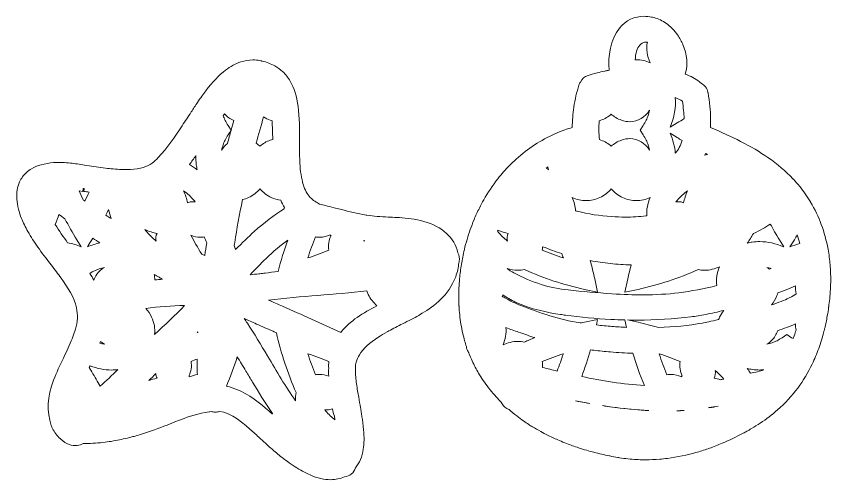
# Model space of a CAD drawing. Header units: inches. Extents: x -812 to 7891, y -3575 to 2748.
# Drawn here: x -798 to 136, y -3051 to -2520 of the extents above; entities that cross this region are included whole.
import ezdxf

# ---------------------------------------------------------------- set-up
doc = ezdxf.new("R2010")
doc.units = ezdxf.units.IN
doc.header["$MEASUREMENT"] = 0
doc.layers.add('Layer 1', color=7, linetype='Continuous')

# ---------------------------------------------------------------- blocks, each defined once
blk = doc.blocks.new('block 12')
at = {"layer": 'Layer 1', "lineweight": 0}
for points, knots in [([(136.17, -2813.4), (135.95, -2807.71), (135.46, -2801.87), (134.7, -2796.06), (134.29, -2792.88), (133.8, -2789.72), (133.25, -2786.69), (129.67, -2767.15), (122.96, -2748.99), (113.3, -2732.72), (113.21, -2732.58), (113.13, -2732.45), (113.04, -2732.31), (111.26, -2729.33), (109.33, -2726.37), (107.15, -2723.25), (103.16, -2717.56), (98.6, -2711.96), (93.62, -2706.63), (93.47, -2706.48), (93.04, -2706.03), (93.04, -2706.03), (84.66, -2697.16), (75.23, -2689.16), (64.23, -2681.57), (54.97, -2675.19), (44.75, -2669.16), (32.97, -2663.15), (22.15, -2657.63), (11.18, -2652.66), (-1.58, -2647.11), (-1.4, -2643.71), (-1.34, -2640.26), (-1.41, -2636.84), (-1.58, -2627.71), (-2.59, -2617.88), (-4.41, -2607.58), (-4.41, -2607.58), (-4.52, -2606.92), (-4.56, -2606.7), (-5.38, -2602.18), (-8.24, -2598.49), (-12.27, -2596.46), (-12.9, -2595.81), (-13.59, -2595.19), (-14.36, -2594.63), (-19.01, -2591.26), (-24.39, -2588.35), (-30.44, -2585.93), (-27.3, -2575.41), (-28.3, -2563.32), (-33.25, -2551.8), (-33.25, -2551.8), (-33.32, -2551.57), (-33.32, -2551.57), (-33.32, -2551.57), (-33.61, -2550.94), (-33.61, -2550.94), (-35.36, -2547.02), (-37.58, -2543.25), (-40.2, -2539.73), (-42.43, -2536.73), (-44.87, -2534.02), (-47.46, -2531.67), (-49.34, -2529.97), (-51.41, -2528.38), (-53.78, -2526.83), (-58.37, -2523.83), (-63.21, -2521.76), (-68.15, -2520.69), (-68.42, -2520.61), (-68.74, -2520.53), (-69.13, -2520.46), (-72.02, -2519.91), (-74.88, -2519.63), (-77.61, -2519.63), (-88.97, -2519.63), (-98.76, -2524.34), (-105.95, -2533.25), (-116.33, -2546.13), (-119.3, -2565.61), (-117.92, -2581.43), (-119.3, -2581.69), (-120.64, -2581.97), (-121.98, -2582.26), (-121.98, -2582.26), (-122.85, -2582.44), (-122.85, -2582.44), (-125.83, -2583.07), (-128.75, -2583.75), (-131.51, -2584.45), (-135.64, -2585.51), (-138.94, -2586.44), (-141.91, -2587.39), (-146.07, -2588.72), (-149.2, -2591.5), (-150.73, -2595.18), (-151.46, -2596.24), (-152.04, -2597.39), (-152.46, -2598.62), (-152.46, -2598.62), (-152.51, -2598.76), (-152.51, -2598.76), (-155.03, -2606.51), (-156.98, -2614.97), (-158.31, -2623.89), (-159.46, -2631.67), (-160.1, -2639.47), (-160.19, -2647.17), (-162.95, -2648.01), (-165.79, -2648.95), (-168.78, -2650.02), (-172.77, -2651.45), (-176.58, -2652.97), (-180.1, -2654.53), (-196.17, -2661.66), (-211.06, -2671.35), (-224.36, -2683.33), (-227.33, -2686.01), (-229.87, -2688.43), (-232.12, -2690.73), (-234.28, -2692.92), (-236.46, -2695.28), (-238.99, -2698.17), (-241.14, -2700.62), (-243.3, -2703.23), (-245.42, -2705.94), (-251.4, -2713.55), (-256.88, -2721.74), (-261.72, -2730.3), (-263.36, -2733.19), (-265.01, -2736.3), (-266.63, -2739.53), (-268.83, -2743.93), (-270.91, -2748.46), (-272.81, -2753.02), (-274.43, -2756.92), (-275.83, -2760.55), (-277.1, -2764.12), (-279.74, -2771.59), (-282.03, -2779.34), (-283.89, -2787.16), (-284.63, -2790.27), (-285.26, -2793.11), (-285.8, -2795.86), (-286.88, -2801.31), (-287.78, -2806.86), (-288.47, -2812.36), (-288.81, -2815.07), (-289.11, -2817.91), (-289.37, -2820.82), (-289.98, -2827.78), (-290.29, -2834.96), (-290.27, -2842.18), (-290.27, -2842.18), (-290.27, -2843.01), (-290.27, -2843.01), (-290.28, -2843.52), (-290.28, -2844.03), (-290.28, -2844.54), (-290.25, -2846.86), (-290.17, -2849.27), (-290.06, -2851.67), (-290.06, -2851.67), (-290.03, -2852.23), (-290.03, -2852.23), (-290.02, -2852.4), (-290.01, -2852.57), (-289.99, -2852.75), (-289.84, -2855.62), (-289.59, -2858.65), (-289.24, -2862), (-288.49, -2869.25), (-287.3, -2876.42), (-285.71, -2883.31), (-285.04, -2886.24), (-284.3, -2889.08), (-283.54, -2891.75), (-282.85, -2894.18), (-282.18, -2896.35), (-281.53, -2898.35), (-281.32, -2900.46), (-280.64, -2902.49), (-279.49, -2904.31), (-279.49, -2904.31), (-279.19, -2904.79), (-279.19, -2904.79), (-279.07, -2905.08), (-278.95, -2905.38), (-278.82, -2905.67), (-278.69, -2905.98), (-278.56, -2906.29), (-278.44, -2906.61), (-277.32, -2909.44), (-276.15, -2912.19), (-274.96, -2914.78), (-272.57, -2919.96), (-270.16, -2924.59), (-267.59, -2928.95), (-266, -2931.64), (-264.29, -2934.34), (-262.34, -2937.22), (-258.47, -2942.96), (-253.99, -2948.7), (-249.05, -2954.29), (-246.94, -2956.67), (-244.74, -2959.03), (-242.51, -2961.29), (-242.25, -2961.55), (-242, -2961.81), (-241.75, -2962.07), (-240.59, -2965.13), (-238.27, -2967.76), (-235.08, -2969.48), (-234.17, -2969.98), (-233.33, -2970.38), (-232.58, -2970.73), (-229.78, -2973.15), (-226.83, -2975.57), (-223.58, -2978.08), (-220.9, -2980.17), (-218.46, -2981.98), (-216.13, -2983.62), (-214, -2985.12), (-212, -2986.47), (-210.04, -2987.74), (-208.75, -2988.87), (-207.23, -2989.8), (-205.56, -2990.5), (-202.83, -2992.18), (-199.86, -2993.89), (-196.3, -2995.85), (-193.59, -2997.35), (-190.87, -2998.73), (-187.63, -3000.34), (-183.42, -3002.43), (-179.15, -3004.42), (-174.93, -3006.23), (-172.27, -3007.37), (-169.47, -3008.51), (-166.61, -3009.63), (-162.19, -3011.35), (-157.58, -3013), (-152.93, -3014.54), (-150.18, -3015.44), (-146.92, -3016.5), (-143.54, -3017.48), (-138.13, -3019.06), (-132.46, -3020.52), (-126.21, -3021.95), (-123.57, -3022.55), (-120.59, -3023.24), (-117.58, -3023.83), (-117.58, -3023.83), (-117.11, -3023.92), (-117.11, -3023.92), (-113.8, -3024.57), (-110.75, -3025.13), (-107.77, -3025.63), (-107.58, -3025.66), (-107.38, -3025.7), (-107.19, -3025.73), (-106.79, -3025.81), (-106.38, -3025.89), (-105.97, -3025.95), (-99.53, -3026.99), (-92.95, -3027.69), (-86.43, -3028.05), (-83.74, -3028.2), (-80.85, -3028.29), (-77.59, -3028.32), (-77.02, -3028.32), (-76.46, -3028.33), (-75.89, -3028.33), (-70.69, -3028.33), (-65.26, -3028.1), (-59.76, -3027.65), (-56.87, -3027.42), (-53.87, -3027.1), (-50.84, -3026.72), (-39.64, -3025.32), (-28.22, -3022.94), (-16.88, -3019.66), (-11.79, -3018.18), (-7.13, -3016.69), (-2.63, -3015.08), (2, -3013.43), (6.78, -3011.56), (11.98, -3009.35), (19.96, -3005.97), (28.02, -3002.11), (35.94, -2997.88), (35.94, -2997.88), (36.94, -2997.35), (36.94, -2997.35), (38.4, -2996.57), (39.86, -2995.79), (41.31, -2994.98), (42.27, -2994.45), (43.19, -2993.9), (44.11, -2993.35), (44.53, -2993.09), (44.96, -2992.84), (45.39, -2992.59), (48.87, -2990.54), (52.23, -2988.44), (55.37, -2986.35), (62.5, -2981.6), (69.2, -2976.48), (75.28, -2971.12), (84.03, -2963.4), (91.83, -2954.99), (98.48, -2946.09), (104.7, -2937.76), (110.3, -2928.46), (115.11, -2918.46), (116.44, -2915.69), (117.73, -2912.81), (118.95, -2909.9), (121.46, -2903.9), (123.74, -2897.57), (125.72, -2891.08), (126.59, -2888.23), (127.42, -2885.27), (128.2, -2882.29), (128.32, -2881.81), (128.45, -2881.32), (128.58, -2880.84), (128.89, -2879.69), (129.2, -2878.53), (129.48, -2877.36), (130.51, -2873.01), (131.47, -2868.34), (132.42, -2863.1), (133.01, -2859.87), (133.53, -2856.62), (133.98, -2853.45), (133.98, -2853.45), (134.07, -2852.79), (134.07, -2852.79), (134.48, -2849.87), (134.84, -2846.87), (135.14, -2843.87), (135.92, -2836.19), (136.31, -2829.09), (136.33, -2822.16), (136.34, -2819.32), (136.29, -2816.38), (136.17, -2813.4)], [0, 0, 0, 0, 1, 1, 1, 2, 2, 2, 3, 3, 3, 4, 4, 4, 5, 5, 5, 6, 6, 6, 7, 7, 7, 8, 8, 8, 9, 9, 9, 10, 10, 10, 11, 11, 11, 12, 12, 12, 13, 13, 13, 14, 14, 14, 15, 15, 15, 16, 16, 16, 17, 17, 17, 18, 18, 18, 19, 19, 19, 20, 20, 20, 21, 21, 21, 22, 22, 22, 23, 23, 23, 24, 24, 24, 25, 25, 25, 26, 26, 26, 27, 27, 27, 28, 28, 28, 29, 29, 29, 30, 30, 30, 31, 31, 31, 32, 32, 32, 33, 33, 33, 34, 34, 34, 35, 35, 35, 36, 36, 36, 37, 37, 37, 38, 38, 38, 39, 39, 39, 40, 40, 40, 41, 41, 41, 42, 42, 42, 43, 43, 43, 44, 44, 44, 45, 45, 45, 46, 46, 46, 47, 47, 47, 48, 48, 48, 49, 49, 49, 50, 50, 50, 51, 51, 51, 52, 52, 52, 53, 53, 53, 54, 54, 54, 55, 55, 55, 56, 56, 56, 57, 57, 57, 58, 58, 58, 59, 59, 59, 60, 60, 60, 61, 61, 61, 62, 62, 62, 63, 63, 63, 64, 64, 64, 65, 65, 65, 66, 66, 66, 67, 67, 67, 68, 68, 68, 69, 69, 69, 70, 70, 70, 71, 71, 71, 72, 72, 72, 73, 73, 73, 74, 74, 74, 75, 75, 75, 76, 76, 76, 77, 77, 77, 78, 78, 78, 79, 79, 79, 80, 80, 80, 81, 81, 81, 82, 82, 82, 83, 83, 83, 84, 84, 84, 85, 85, 85, 86, 86, 86, 87, 87, 87, 88, 88, 88, 89, 89, 89, 90, 90, 90, 91, 91, 91, 92, 92, 92, 93, 93, 93, 94, 94, 94, 95, 95, 95, 96, 96, 96, 97, 97, 97, 98, 98, 98, 99, 99, 99, 100, 100, 100, 101, 101, 101, 102, 102, 102, 103, 103, 103, 104, 104, 104, 105, 105, 105, 106, 106, 106, 107, 107, 107, 108, 108, 108, 109, 109, 109, 110, 110, 110, 111, 111, 111, 112, 112, 112, 113, 113, 113, 114, 114, 114, 115, 115, 115, 116, 116, 116, 116]), ([(-70.77, -2572.88), (-75.83, -2570.66), (-81.16, -2569.49), (-86.48, -2569.49), (-86.95, -2569.49), (-87.43, -2569.5), (-87.91, -2569.52), (-87.58, -2562.31), (-85.79, -2556.21), (-82.79, -2552.75), (-81.45, -2551.21), (-79.09, -2549.16), (-73.96, -2549.15), (-75.67, -2556.93), (-74.06, -2565.23), (-70.77, -2572.88)], [0, 0, 0, 0, 1, 1, 1, 2, 2, 2, 3, 3, 3, 4, 4, 4, 5, 5, 5, 5]), ([(-39.6, -2641.71), (-39.6, -2641.71), (-47.89, -2646.75), (-47.89, -2646.75), (-42.85, -2635.4), (-40.94, -2624.2), (-42.09, -2612.78), (-39.05, -2614.01), (-36.29, -2615.42), (-33.83, -2617.01), (-32.66, -2624.38), (-31.97, -2630.99), (-31.74, -2637.03), (-34.5, -2638.65), (-37.1, -2640.2), (-39.6, -2641.71)], [0, 0, 0, 0, 1, 1, 1, 2, 2, 2, 3, 3, 3, 4, 4, 4, 5, 5, 5, 5]), ([(-71.39, -2627.37), (-71.91, -2629.76), (-72.54, -2631.83), (-73.05, -2633.33), (-74.32, -2637.04), (-76.2, -2640.8), (-78.81, -2644.8), (-78.81, -2644.8), (-82.38, -2650.26), (-82.38, -2650.26), (-82.38, -2650.26), (-78.81, -2655.72), (-78.81, -2655.72), (-76.2, -2659.72), (-74.32, -2663.47), (-73.05, -2667.19), (-72.55, -2668.65), (-71.92, -2670.73), (-71.4, -2673.17), (-76.25, -2665.06), (-84.74, -2659.94), (-94.08, -2659.94), (-97.25, -2659.94), (-100.46, -2660.52), (-103.62, -2661.66), (-108.21, -2663.32), (-112.17, -2665.69), (-115.4, -2668.62), (-118.64, -2665.68), (-122.59, -2663.32), (-127.18, -2661.66), (-127.78, -2661.44), (-128.39, -2661.25), (-129, -2661.07), (-129.63, -2654.08), (-129.71, -2646.8), (-129.22, -2639.51), (-128.54, -2639.32), (-127.86, -2639.1), (-127.18, -2638.86), (-122.6, -2637.2), (-118.65, -2634.81), (-115.42, -2631.84), (-112.19, -2634.8), (-108.23, -2637.2), (-103.62, -2638.86), (-100.46, -2640), (-97.25, -2640.58), (-94.08, -2640.58), (-84.72, -2640.58), (-76.25, -2635.47), (-71.39, -2627.37)], [0, 0, 0, 0, 1, 1, 1, 2, 2, 2, 3, 3, 3, 4, 4, 4, 5, 5, 5, 6, 6, 6, 7, 7, 7, 8, 8, 8, 9, 9, 9, 10, 10, 10, 11, 11, 11, 12, 12, 12, 13, 13, 13, 14, 14, 14, 15, 15, 15, 16, 16, 16, 17, 17, 17, 17]), ([(-41.93, -2676.78), (-42.49, -2669.1), (-44.47, -2661.47), (-47.89, -2653.77), (-47.89, -2653.77), (-39.6, -2658.81), (-39.6, -2658.81), (-37.86, -2659.86), (-36.08, -2660.93), (-34.24, -2662.02), (-35.94, -2667.85), (-38.48, -2672.74), (-41.93, -2676.78)], [0, 0, 0, 0, 1, 1, 1, 2, 2, 2, 3, 3, 3, 4, 4, 4, 4]), ([(-7.4, -2676.86), (-6.6, -2677.27), (-5.8, -2677.67), (-5.01, -2678.06), (-6.06, -2678.29), (-7.12, -2678.54), (-8.17, -2678.8), (-7.91, -2678.16), (-7.65, -2677.52), (-7.4, -2676.86)], [0, 0, 0, 0, 1, 1, 1, 2, 2, 2, 3, 3, 3, 3]), ([(-189.98, -2693.81), (-189.34, -2693.36), (-188.69, -2692.91), (-188.04, -2692.47), (-187.83, -2693.55), (-187.58, -2694.63), (-187.29, -2695.69), (-188.18, -2695.05), (-189.07, -2694.42), (-189.98, -2693.81)], [0, 0, 0, 0, 1, 1, 1, 2, 2, 2, 3, 3, 3, 3]), ([(-156.28, -2742.73), (-156.61, -2737.59), (-158.05, -2732.41), (-160.15, -2727.54), (-155.1, -2729.8), (-149.71, -2731.07), (-144.28, -2731.07), (-138.82, -2731.07), (-133.48, -2729.86), (-128.42, -2727.49), (-123.45, -2725.14), (-119.02, -2721.75), (-115.4, -2717.57), (-111.74, -2721.76), (-107.29, -2725.18), (-102.38, -2727.49), (-97.33, -2729.86), (-92.01, -2731.06), (-86.56, -2731.06), (-81.19, -2731.06), (-75.83, -2729.88), (-70.77, -2727.65), (-73.66, -2734.37), (-75.25, -2741.59), (-74.44, -2748.52), (-74.82, -2748.57), (-75.2, -2748.61), (-75.58, -2748.66), (-83.16, -2749.52), (-91.11, -2749.95), (-99.22, -2749.95), (-104.34, -2749.95), (-109.56, -2749.78), (-114.74, -2749.43), (-128.59, -2748.51), (-141.93, -2746.43), (-154.4, -2743.25), (-155.02, -2743.09), (-155.65, -2742.92), (-156.28, -2742.73)], [0, 0, 0, 0, 1, 1, 1, 2, 2, 2, 3, 3, 3, 4, 4, 4, 5, 5, 5, 6, 6, 6, 7, 7, 7, 8, 8, 8, 9, 9, 9, 10, 10, 10, 11, 11, 11, 12, 12, 12, 13, 13, 13, 13]), ([(-32.39, -2733.61), (-34.21, -2732.76), (-36.22, -2732.3), (-38.31, -2732.3), (-39.28, -2732.3), (-40.24, -2732.4), (-41.18, -2732.59), (-40.76, -2732.06), (-40.33, -2731.53), (-39.88, -2731.02), (-36.13, -2726.72), (-32.08, -2722.93), (-27.77, -2719.68), (-29.97, -2724.37), (-31.42, -2729.11), (-32.39, -2733.61)], [0, 0, 0, 0, 1, 1, 1, 2, 2, 2, 3, 3, 3, 4, 4, 4, 5, 5, 5, 5]), ([(-234.54, -2777.49), (-235.07, -2777.08), (-235.59, -2776.65), (-236.11, -2776.2), (-239.63, -2773.13), (-242.87, -2769.75), (-245.78, -2766.13), (-245.63, -2765.77), (-245.49, -2765.41), (-245.34, -2765.05), (-241.37, -2766.73), (-237.38, -2767.9), (-233.51, -2768.73), (-234.76, -2771.4), (-235.15, -2774.45), (-234.54, -2777.49)], [0, 0, 0, 0, 1, 1, 1, 2, 2, 2, 3, 3, 3, 4, 4, 4, 5, 5, 5, 5]), ([(54.88, -2778.09), (52.07, -2778.09), (49.22, -2778.29), (46.4, -2778.66), (44.46, -2778.92), (42.52, -2779.32), (40.61, -2779.85), (43.11, -2776.38), (45.46, -2772.71), (47.58, -2768.93), (55.06, -2765.27), (61.45, -2761.67), (67.03, -2757.95), (70.21, -2763.66), (73.68, -2769.61), (77.52, -2775.92), (77.52, -2775.92), (82.56, -2784.21), (82.56, -2784.21), (73.31, -2780.1), (64.18, -2778.09), (54.88, -2778.09)], [0, 0, 0, 0, 1, 1, 1, 2, 2, 2, 3, 3, 3, 4, 4, 4, 5, 5, 5, 6, 6, 6, 7, 7, 7, 7]), ([(89.56, -2784.22), (89.56, -2784.22), (94.61, -2775.92), (94.61, -2775.92), (95.77, -2774.01), (96.89, -2772.13), (97.99, -2770.28), (99.1, -2773.51), (100.07, -2776.83), (100.91, -2780.25), (97.12, -2781.23), (93.34, -2782.55), (89.56, -2784.22)], [0, 0, 0, 0, 1, 1, 1, 2, 2, 2, 3, 3, 3, 4, 4, 4, 4]), ([(-194.46, -2787.9), (-194.23, -2786.57), (-194.11, -2785.23), (-194.08, -2783.89), (-186.88, -2786.87), (-179.5, -2789.54), (-171.98, -2791.9), (-171.42, -2793.53), (-170.88, -2795.16), (-170.35, -2796.79), (-178.51, -2794.15), (-186.56, -2791.18), (-194.46, -2787.9)], [0, 0, 0, 0, 1, 1, 1, 2, 2, 2, 3, 3, 3, 4, 4, 4, 4]), ([(-92.56, -2804.75), (-94.02, -2810.16), (-95.33, -2815.57), (-96.5, -2820.93), (-96.5, -2820.93), (-99.79, -2836.11), (-99.79, -2836.11), (-99.79, -2836.11), (-84.6, -2832.82), (-84.6, -2832.82), (-61.14, -2827.73), (-38.03, -2820.1), (-15.8, -2810.1), (-13.49, -2810.67), (-11.06, -2810.96), (-8.53, -2810.96), (-2.39, -2810.96), (3.53, -2809.27), (8.66, -2807.05), (5.55, -2814.08), (4.56, -2821.42), (5.69, -2828.55), (-9, -2832.2), (-23.61, -2834.95), (-37.88, -2836.74), (-50.69, -2838.35), (-64.22, -2839.13), (-79.23, -2839.13), (-90.07, -2839.13), (-101.69, -2838.72), (-114.76, -2837.87), (-131.52, -2836.79), (-148.4, -2835.14), (-164.73, -2833.54), (-185.61, -2831.52), (-206.05, -2825.06), (-227.23, -2813.8), (-229.93, -2812.36), (-232.46, -2810.65), (-234.97, -2808.77), (-230.99, -2810.09), (-226.69, -2810.96), (-222.27, -2810.96), (-219.75, -2810.96), (-217.32, -2810.67), (-215, -2810.1), (-192.8, -2820.09), (-169.68, -2827.73), (-146.2, -2832.82), (-146.2, -2832.82), (-131.02, -2836.11), (-131.02, -2836.11), (-131.02, -2836.11), (-134.31, -2820.93), (-134.31, -2820.93), (-135.83, -2813.92), (-137.59, -2806.89), (-139.58, -2799.9), (-131.87, -2801.34), (-124.13, -2802.46), (-116.42, -2803.25), (-108.61, -2804.06), (-100.61, -2804.56), (-92.56, -2804.75)], [0, 0, 0, 0, 1, 1, 1, 2, 2, 2, 3, 3, 3, 4, 4, 4, 5, 5, 5, 6, 6, 6, 7, 7, 7, 8, 8, 8, 9, 9, 9, 10, 10, 10, 11, 11, 11, 12, 12, 12, 13, 13, 13, 14, 14, 14, 15, 15, 15, 16, 16, 16, 17, 17, 17, 18, 18, 18, 19, 19, 19, 20, 20, 20, 21, 21, 21, 21]), ([(63.07, -2807.69), (64.7, -2808.04), (66.35, -2808.48), (68.01, -2809), (67.33, -2809.25), (66.67, -2809.48), (66.03, -2809.71), (65.08, -2808.98), (64.1, -2808.3), (63.07, -2807.69)], [0, 0, 0, 0, 1, 1, 1, 2, 2, 2, 3, 3, 3, 3]), ([(96.88, -2838.14), (94.96, -2839.4), (92.29, -2840.93), (88.6, -2842.71), (83.19, -2845.3), (76.47, -2848), (68.54, -2850.76), (71.09, -2847.71), (73.17, -2844.08), (74.66, -2839.94), (75.02, -2838.94), (75.33, -2837.92), (75.58, -2836.91), (81.67, -2834.71), (88.79, -2832.06), (95.85, -2828.74), (95.64, -2831.82), (95.97, -2834.99), (96.88, -2838.14)], [0, 0, 0, 0, 1, 1, 1, 2, 2, 2, 3, 3, 3, 4, 4, 4, 5, 5, 5, 6, 6, 6, 6]), ([(-239.81, -2839.07), (-235.23, -2842.16), (-230.48, -2845.06), (-225.44, -2847.4), (-207.22, -2855.88), (-188.22, -2859.45), (-173.7, -2861.61), (-171.72, -2861.91), (-169.74, -2862.2), (-167.76, -2862.46), (-150.53, -2864.78), (-133.09, -2866.41), (-115.92, -2867.3), (-110.48, -2867.58), (-105.05, -2867.78), (-99.66, -2867.92), (-99.66, -2867.92), (-97.82, -2876.41), (-97.82, -2876.41), (-103.4, -2876.15), (-109.01, -2875.8), (-114.6, -2875.35), (-120.45, -2874.88), (-126.4, -2874.3), (-132.39, -2873.62), (-132.39, -2873.62), (-131.03, -2867.34), (-131.03, -2867.34), (-131.03, -2867.34), (-146.2, -2870.63), (-146.2, -2870.63), (-147.35, -2870.88), (-148.49, -2871.15), (-149.63, -2871.41), (-150.14, -2871.35), (-150.65, -2871.28), (-151.15, -2871.2), (-174.82, -2867.74), (-197.69, -2859.56), (-219.09, -2851.47), (-225.45, -2849.06), (-231.47, -2845.84), (-236.52, -2843), (-237.89, -2842.23), (-239.27, -2841.45), (-240.63, -2840.67), (-240.35, -2840.14), (-240.08, -2839.61), (-239.81, -2839.07)], [0, 0, 0, 0, 1, 1, 1, 2, 2, 2, 3, 3, 3, 4, 4, 4, 5, 5, 5, 6, 6, 6, 7, 7, 7, 8, 8, 8, 9, 9, 9, 10, 10, 10, 11, 11, 11, 12, 12, 12, 13, 13, 13, 14, 14, 14, 15, 15, 15, 16, 16, 16, 16]), ([(8.84, -2864.75), (8.39, -2865.68), (8, -2866.63), (7.64, -2867.6), (-0.67, -2869.48), (-7.53, -2870.88), (-10.88, -2871.48), (-26.8, -2874.28), (-43.66, -2876.02), (-61.01, -2876.66), (-68.97, -2874.32), (-76.9, -2872.3), (-84.6, -2870.63), (-84.6, -2870.63), (-96.84, -2867.98), (-96.84, -2867.98), (-93.13, -2868.05), (-89.44, -2868.09), (-85.8, -2868.09), (-64.45, -2868.09), (-43.68, -2866.84), (-24.04, -2864.39), (-18.85, -2863.73), (-13.3, -2862.83), (-6.59, -2861.54), (0.05, -2860.27), (6.75, -2858.77), (13.65, -2857.01), (11.76, -2859.38), (10.14, -2861.97), (8.84, -2864.75)], [0, 0, 0, 0, 1, 1, 1, 2, 2, 2, 3, 3, 3, 4, 4, 4, 5, 5, 5, 6, 6, 6, 7, 7, 7, 8, 8, 8, 9, 9, 9, 10, 10, 10, 10]), ([(-215, -2893.35), (-217.32, -2892.77), (-219.75, -2892.48), (-222.27, -2892.48), (-228.47, -2892.48), (-234.42, -2894.21), (-239.51, -2896.4), (-236.71, -2890.06), (-235.6, -2883.34), (-236.28, -2876.75), (-231.43, -2878.63), (-226.48, -2880.28), (-221.63, -2881.9), (-218.29, -2883.01), (-215.14, -2884.06), (-212.09, -2885.16), (-209.12, -2886.24), (-206.12, -2887.27), (-203.09, -2888.25), (-207.09, -2889.88), (-211.07, -2891.58), (-215, -2893.35)], [0, 0, 0, 0, 1, 1, 1, 2, 2, 2, 3, 3, 3, 4, 4, 4, 5, 5, 5, 6, 6, 6, 7, 7, 7, 7]), ([(94.37, -2885.99), (94.37, -2885.99), (93.11, -2889.32), (93.11, -2889.32), (92.58, -2889), (92.06, -2888.66), (91.52, -2888.31), (91.52, -2888.31), (86.06, -2884.75), (86.06, -2884.75), (86.06, -2884.75), (80.6, -2888.31), (80.6, -2888.31), (76.6, -2890.92), (72.84, -2892.81), (69.13, -2894.07), (67.09, -2894.77), (65.05, -2895.33), (63.05, -2895.76), (65.12, -2894.52), (67.05, -2893.01), (68.76, -2891.27), (71.84, -2888.13), (74.04, -2884.39), (75.25, -2880.35), (82.91, -2877.79), (89.74, -2875.2), (95.78, -2872.57), (95.74, -2874.92), (96.02, -2877.24), (96.6, -2879.49), (95.98, -2881.53), (95.24, -2883.67), (94.37, -2885.99)], [0, 0, 0, 0, 1, 1, 1, 2, 2, 2, 3, 3, 3, 4, 4, 4, 5, 5, 5, 6, 6, 6, 7, 7, 7, 8, 8, 8, 9, 9, 9, 10, 10, 10, 11, 11, 11, 11]), ([(-139.2, -2902.16), (-137.93, -2902.33), (-136.7, -2902.49), (-135.5, -2902.64), (-129.28, -2903.41), (-122.8, -2904.09), (-116.23, -2904.64), (-107.71, -2905.35), (-99.08, -2905.83), (-90.48, -2906.08), (-86.83, -2918.57), (-82.46, -2930.91), (-77.42, -2942.94), (-89.29, -2942.29), (-101.53, -2941.06), (-113.97, -2939.26), (-126.01, -2937.51), (-137.9, -2935.33), (-149.32, -2932.77), (-149.32, -2932.77), (-149.32, -2932.77), (-149.33, -2932.77), (-145.47, -2922.7), (-142.08, -2912.46), (-139.2, -2902.16)], [0, 0, 0, 0, 1, 1, 1, 2, 2, 2, 3, 3, 3, 4, 4, 4, 5, 5, 5, 6, 6, 6, 7, 7, 7, 8, 8, 8, 8]), ([(-194.48, -2915.55), (-186.58, -2912.27), (-178.52, -2909.3), (-170.35, -2906.66), (-172.52, -2913.31), (-174.93, -2919.95), (-177.57, -2926.55), (-182.93, -2925.3), (-188.56, -2923.91), (-194.19, -2922.35), (-194.01, -2920.08), (-194.1, -2917.79), (-194.48, -2915.55)], [0, 0, 0, 0, 1, 1, 1, 2, 2, 2, 3, 3, 3, 4, 4, 4, 4]), ([(-34.89, -2933.21), (-38.53, -2931.39), (-42.71, -2930.4), (-47.04, -2930.4), (-48.57, -2930.4), (-50.09, -2930.53), (-51.57, -2930.78), (-54.81, -2922.96), (-57.77, -2914.91), (-60.41, -2906.69), (-52.25, -2909.32), (-44.2, -2912.29), (-36.35, -2915.55), (-37.29, -2921.16), (-36.49, -2927.07), (-33.93, -2932.24), (-33.93, -2932.24), (-34.9, -2932.23), (-34.9, -2932.23), (-34.9, -2932.23), (-34.89, -2933.21), (-34.89, -2933.21)], [0, 0, 0, 0, 1, 1, 1, 2, 2, 2, 3, 3, 3, 4, 4, 4, 5, 5, 5, 6, 6, 6, 7, 7, 7, 7]), ([(44.33, -2929.07), (43.14, -2927.2), (41.91, -2925.38), (40.64, -2923.61), (42.53, -2924.13), (44.45, -2924.52), (46.4, -2924.78), (49.22, -2925.16), (52.07, -2925.35), (54.89, -2925.35), (56.49, -2925.35), (58.1, -2925.29), (59.7, -2925.17), (54.9, -2926.68), (49.63, -2927.94), (44.33, -2929.07)], [0, 0, 0, 0, 1, 1, 1, 2, 2, 2, 3, 3, 3, 4, 4, 4, 5, 5, 5, 5]), ([(3.73, -2925.95), (4.27, -2926.36), (4.79, -2926.79), (5.3, -2927.24), (8.32, -2929.88), (11.11, -2932.7), (13.64, -2935.68), (12.29, -2935.97), (10.91, -2936.26), (9.51, -2936.55), (7.26, -2935.83), (4.99, -2935.23), (2.7, -2934.74), (3.95, -2932.06), (4.35, -2929), (3.73, -2925.95)], [0, 0, 0, 0, 1, 1, 1, 2, 2, 2, 3, 3, 3, 4, 4, 4, 5, 5, 5, 5]), ([(-156.24, -2960.65), (-150.67, -2961.79), (-145.22, -2962.84), (-139.84, -2963.8), (-143.76, -2963.12), (-147.44, -2962.45), (-150.77, -2961.84), (-152.57, -2961.51), (-154.41, -2961.19), (-156.26, -2960.87), (-156.25, -2960.79), (-156.25, -2960.72), (-156.24, -2960.65)], [0, 0, 0, 0, 1, 1, 1, 2, 2, 2, 3, 3, 3, 4, 4, 4, 4]), ([(-80.95, -2971.35), (-91.06, -2970.75), (-101.88, -2969.63), (-114.01, -2967.92), (-117.85, -2967.39), (-121.67, -2966.81), (-125.41, -2966.22), (-122.52, -2966.66), (-119.65, -2967.09), (-116.78, -2967.49), (-101.33, -2969.64), (-86.7, -2971.04), (-72.29, -2971.73), (-72.28, -2971.76), (-72.27, -2971.79), (-72.26, -2971.82), (-75.14, -2971.69), (-78.04, -2971.53), (-80.95, -2971.35)], [0, 0, 0, 0, 1, 1, 1, 2, 2, 2, 3, 3, 3, 4, 4, 4, 5, 5, 5, 6, 6, 6, 6]), ([(-3.4, -2968.49), (0.11, -2967.94), (3.66, -2967.33), (7.21, -2966.67), (7.26, -2966.7), (7.3, -2966.73), (7.35, -2966.76), (3.91, -2967.51), (0.36, -2968.19), (-3.28, -2968.79), (-3.32, -2968.69), (-3.36, -2968.59), (-3.4, -2968.49)], [0, 0, 0, 0, 1, 1, 1, 2, 2, 2, 3, 3, 3, 4, 4, 4, 4]), ([(-31.93, -2971.79), (-34.62, -2971.94), (-37.36, -2972.05), (-40.13, -2972.14), (-40.14, -2972.13), (-40.15, -2972.12), (-40.15, -2972.11), (-37.45, -2972.02), (-34.72, -2971.88), (-31.96, -2971.71), (-31.95, -2971.73), (-31.94, -2971.76), (-31.93, -2971.79)], [0, 0, 0, 0, 1, 1, 1, 2, 2, 2, 3, 3, 3, 4, 4, 4, 4])]:
    blk.add_open_spline(points, degree=3, knots=knots, dxfattribs=at)
blk = doc.blocks.new('block 13')
at = {"layer": 'Layer 1', "lineweight": 0}
for points, knots in [([(-291.29, -2790.8), (-291.52, -2789.78), (-291.81, -2788.73), (-292.17, -2787.59), (-297.3, -2771.15), (-312.64, -2758.85), (-334.24, -2753.82), (-343.68, -2751.61), (-353.35, -2750.85), (-361.57, -2750.4), (-364.81, -2750.23), (-368.06, -2750.07), (-371.3, -2749.92), (-379.71, -2749.54), (-387.91, -2749.1), (-395.73, -2747.8), (-395.99, -2747.75), (-396.25, -2747.72), (-396.51, -2747.69), (-396.51, -2747.69), (-396.58, -2747.68), (-396.58, -2747.68), (-406.41, -2745.98), (-416.36, -2743.5), (-424.93, -2741.31), (-424.93, -2741.31), (-433.38, -2739.15), (-433.38, -2739.15), (-436.73, -2738.29), (-440.07, -2737.45), (-443.43, -2736.63), (-445.26, -2736.19), (-447.53, -2735.64), (-449.96, -2735.09), (-450.72, -2734.53), (-451.52, -2734.04), (-452.35, -2733.62), (-452.54, -2733.52), (-452.72, -2733.4), (-452.89, -2733.29), (-453.24, -2733.08), (-453.59, -2732.86), (-453.95, -2732.65), (-456.12, -2731.39), (-457.87, -2730.14), (-459.28, -2728.81), (-463, -2725.32), (-465.83, -2720.78), (-467.94, -2714.93), (-468.69, -2712.83), (-469.39, -2710.35), (-470.05, -2707.36), (-470.94, -2703.38), (-471.61, -2699.06), (-472.04, -2694.53), (-472.48, -2689.9), (-472.75, -2684.73), (-472.88, -2678.26), (-472.98, -2673.07), (-472.98, -2667.65), (-472.98, -2662.42), (-472.97, -2649.21), (-472.97, -2635.55), (-474.63, -2623.11), (-476.19, -2611.37), (-479.15, -2601.89), (-483.66, -2594.14), (-486.12, -2589.91), (-489.05, -2586.2), (-492.37, -2583.09), (-494.91, -2580.72), (-497.92, -2578.54), (-501.33, -2576.61), (-505.71, -2574.14), (-510.67, -2572.25), (-516.08, -2571), (-516.22, -2570.97), (-516.36, -2570.93), (-516.49, -2570.89), (-516.98, -2570.75), (-517.65, -2570.57), (-518.47, -2570.41), (-521.09, -2569.91), (-523.76, -2569.65), (-526.4, -2569.65), (-531.03, -2569.65), (-535.73, -2570.43), (-540.37, -2571.96), (-546.24, -2573.91), (-552.11, -2577.09), (-557.81, -2581.43), (-565.3, -2587.13), (-572.76, -2594.91), (-580.6, -2605.22), (-583.56, -2609.1), (-586.62, -2613.42), (-589.98, -2618.41), (-592.53, -2622.21), (-594.96, -2625.97), (-597.1, -2629.28), (-598.96, -2632.16), (-600.72, -2634.88), (-602.3, -2637.23), (-604.05, -2639.83), (-605.79, -2642.47), (-607.56, -2645.15), (-615.98, -2657.89), (-624.68, -2671.06), (-634.96, -2681.52), (-637.47, -2684.07), (-639.59, -2686.06), (-641.58, -2687.72), (-641.75, -2687.84), (-641.94, -2687.98), (-642.14, -2688.15), (-647.32, -2692.29), (-655.66, -2694.69), (-666.92, -2695.26), (-669.06, -2695.37), (-671.19, -2695.42), (-673.25, -2695.42), (-674.62, -2695.42), (-676, -2695.4), (-677.35, -2695.35), (-680.03, -2695.25), (-683, -2695.06), (-686.7, -2694.73), (-689.56, -2694.48), (-692.47, -2694.17), (-695.35, -2693.82), (-702.8, -2692.92), (-710.09, -2691.78), (-716.92, -2690.69), (-716.92, -2690.69), (-719.56, -2690.27), (-719.56, -2690.27), (-725.29, -2689.36), (-730.83, -2688.5), (-735.62, -2687.97), (-738.62, -2687.64), (-741.71, -2687.42), (-744.8, -2687.32), (-745.95, -2687.28), (-747.1, -2687.26), (-748.24, -2687.26), (-750.54, -2687.26), (-752.81, -2687.34), (-754.99, -2687.49), (-760.13, -2687.85), (-764.97, -2688.68), (-769.37, -2689.94), (-773.58, -2691.15), (-777.17, -2692.65), (-780.36, -2694.53), (-782.45, -2695.77), (-784.45, -2697.27), (-786.48, -2699.14), (-789.65, -2702.05), (-792.17, -2705.48), (-793.98, -2709.36), (-796.75, -2715.27), (-797.84, -2722.05), (-797.24, -2729.52), (-796.95, -2732.97), (-796.32, -2736.64), (-795.29, -2740.72), (-794.4, -2744.25), (-793.24, -2747.84), (-791.84, -2751.38), (-789.9, -2756.32), (-787.42, -2761.46), (-784.5, -2766.66), (-782.87, -2769.54), (-781.06, -2772.54), (-779.12, -2775.57), (-775.41, -2781.33), (-771.16, -2787.37), (-765.73, -2794.56), (-763.6, -2797.38), (-761.49, -2800.14), (-759.39, -2802.85), (-759.39, -2802.85), (-757.88, -2804.81), (-757.88, -2804.81), (-753.73, -2810.17), (-749.81, -2815.24), (-746.45, -2819.93), (-738.84, -2830.56), (-731.43, -2842.04), (-728.79, -2853.9), (-726.99, -2861.96), (-727.39, -2870.06), (-729.99, -2878.66), (-731.65, -2884.11), (-733.91, -2890.01), (-737.09, -2897.21), (-738.62, -2900.67), (-740.28, -2904.3), (-742.04, -2908.01), (-742.04, -2908.01), (-743.87, -2911.84), (-743.87, -2911.84), (-747.71, -2919.92), (-751.69, -2928.26), (-755.04, -2936.9), (-762.39, -2955.9), (-763.25, -2972.91), (-757.66, -2988.89), (-757.45, -2989.5), (-757.2, -2990.14), (-756.89, -2990.84), (-755.13, -2994.94), (-752.29, -2999.15), (-748.91, -3002.69), (-743.09, -3008.8), (-736.56, -3012.03), (-730.03, -3012.03), (-727.42, -3012.03), (-724.88, -3011.51), (-722.53, -3010.5), (-721.99, -3010.26), (-721.46, -3010.01), (-720.96, -3009.73), (-720.89, -3009.72), (-720.83, -3009.72), (-720.77, -3009.72), (-720.29, -3009.72), (-719.83, -3009.71), (-719.36, -3009.7), (-719.36, -3009.7), (-718.59, -3009.68), (-718.59, -3009.68), (-710.77, -3009.56), (-703.11, -3009.03), (-695.83, -3008.11), (-693.28, -3007.79), (-689.92, -3007.34), (-686.5, -3006.76), (-683.41, -3006.24), (-680.4, -3005.61), (-677.34, -3004.96), (-674.32, -3004.31), (-671.21, -3003.59), (-668.1, -3002.8), (-668.1, -3002.8), (-666.39, -3002.37), (-666.39, -3002.37), (-664.81, -3001.98), (-663.17, -3001.57), (-661.49, -3001.1), (-658.95, -3000.39), (-656.45, -2999.61), (-654.03, -2998.85), (-654.03, -2998.85), (-653.19, -2998.59), (-653.19, -2998.59), (-643.89, -2995.68), (-634.61, -2992.36), (-624.82, -2988.44), (-624.82, -2988.44), (-619.54, -2986.32), (-619.54, -2986.32), (-615.65, -2984.77), (-612.17, -2983.4), (-608.88, -2982.16), (-600.11, -2978.83), (-588.53, -2974.82), (-576.69, -2973.31), (-576.69, -2973.31), (-574.86, -2973.08), (-574.38, -2973.02), (-572.83, -2973.45), (-571.28, -2973.67), (-569.75, -2973.67), (-569.75, -2973.67), (-569.38, -2973.67), (-569.38, -2973.67), (-567.75, -2973.63), (-566.17, -2973.34), (-564.68, -2972.81), (-551.6, -2974.52), (-537.38, -2986.06), (-525.07, -2997.3), (-523.23, -2998.98), (-521.43, -3000.65), (-519.67, -3002.3), (-519.67, -3002.3), (-514.05, -3007.57), (-514.05, -3007.57), (-511.44, -3010.02), (-508.65, -3012.6), (-505.97, -3014.93), (-503.07, -3017.45), (-499.15, -3020.8), (-494.62, -3024.4), (-492.19, -3026.33), (-489.73, -3028.21), (-487.31, -3029.98), (-481.07, -3034.55), (-475.05, -3038.42), (-469.4, -3041.49), (-466.45, -3043.1), (-463.51, -3044.53), (-460.68, -3045.74), (-452.26, -3049.35), (-444.38, -3051.18), (-437.24, -3051.18), (-431.52, -3051.18), (-426.21, -3050.03), (-421.42, -3047.74), (-415.41, -3047.31), (-410.46, -3043.22), (-408.67, -3037.56), (-404.16, -3031.91), (-401.19, -3024.76), (-399.83, -3016.26), (-399.31, -3013), (-399.02, -3009.59), (-398.96, -3005.83), (-398.89, -3002.15), (-399.04, -2998.19), (-399.39, -2994.08), (-399.89, -2988.32), (-400.72, -2982.77), (-401.31, -2979.1), (-401.6, -2977.27), (-401.89, -2975.49), (-402.17, -2973.77), (-402.47, -2971.95), (-402.76, -2970.2), (-403.02, -2968.54), (-403.65, -2964.5), (-404.38, -2960.43), (-405.09, -2956.49), (-405.51, -2954.14), (-405.94, -2951.78), (-406.34, -2949.42), (-406.81, -2946.69), (-407.24, -2943.94), (-407.61, -2941.27), (-408.02, -2938.31), (-408.31, -2935.89), (-408.5, -2933.66), (-408.81, -2930.07), (-408.93, -2926.56), (-408.85, -2923.25), (-408.85, -2923.25), (-408.85, -2922.38), (-408.85, -2922.38), (-408.85, -2922.38), (-408.86, -2922.31), (-408.86, -2922.31), (-408.79, -2920.32), (-408.49, -2918.34), (-407.96, -2916.27), (-407.21, -2913.36), (-406.01, -2910.58), (-404.28, -2907.76), (-400.04, -2900.86), (-392.81, -2894.2), (-382.17, -2887.4), (-379.3, -2885.57), (-376.15, -2883.69), (-372.56, -2881.67), (-372.56, -2881.67), (-371.01, -2880.79), (-370.58, -2880.55), (-365.48, -2877.72), (-360.22, -2875.09), (-354.66, -2872.3), (-353.06, -2871.5), (-351.47, -2870.7), (-349.87, -2869.9), (-346.46, -2868.17), (-343.37, -2866.56), (-340.43, -2864.98), (-337.56, -2863.43), (-334.79, -2861.86), (-332.19, -2860.3), (-318.72, -2852.23), (-302.19, -2840.15), (-293.83, -2818.29), (-291.78, -2812.95), (-290.59, -2807.64), (-290.29, -2802.47), (-290.1, -2801.86), (-289.94, -2801.23), (-289.83, -2800.59), (-289.25, -2797.32), (-289.78, -2793.86), (-291.29, -2790.8)], [0, 0, 0, 0, 1, 1, 1, 2, 2, 2, 3, 3, 3, 4, 4, 4, 5, 5, 5, 6, 6, 6, 7, 7, 7, 8, 8, 8, 9, 9, 9, 10, 10, 10, 11, 11, 11, 12, 12, 12, 13, 13, 13, 14, 14, 14, 15, 15, 15, 16, 16, 16, 17, 17, 17, 18, 18, 18, 19, 19, 19, 20, 20, 20, 21, 21, 21, 22, 22, 22, 23, 23, 23, 24, 24, 24, 25, 25, 25, 26, 26, 26, 27, 27, 27, 28, 28, 28, 29, 29, 29, 30, 30, 30, 31, 31, 31, 32, 32, 32, 33, 33, 33, 34, 34, 34, 35, 35, 35, 36, 36, 36, 37, 37, 37, 38, 38, 38, 39, 39, 39, 40, 40, 40, 41, 41, 41, 42, 42, 42, 43, 43, 43, 44, 44, 44, 45, 45, 45, 46, 46, 46, 47, 47, 47, 48, 48, 48, 49, 49, 49, 50, 50, 50, 51, 51, 51, 52, 52, 52, 53, 53, 53, 54, 54, 54, 55, 55, 55, 56, 56, 56, 57, 57, 57, 58, 58, 58, 59, 59, 59, 60, 60, 60, 61, 61, 61, 62, 62, 62, 63, 63, 63, 64, 64, 64, 65, 65, 65, 66, 66, 66, 67, 67, 67, 68, 68, 68, 69, 69, 69, 70, 70, 70, 71, 71, 71, 72, 72, 72, 73, 73, 73, 74, 74, 74, 75, 75, 75, 76, 76, 76, 77, 77, 77, 78, 78, 78, 79, 79, 79, 80, 80, 80, 81, 81, 81, 82, 82, 82, 83, 83, 83, 84, 84, 84, 85, 85, 85, 86, 86, 86, 87, 87, 87, 88, 88, 88, 89, 89, 89, 90, 90, 90, 91, 91, 91, 92, 92, 92, 93, 93, 93, 94, 94, 94, 95, 95, 95, 96, 96, 96, 97, 97, 97, 98, 98, 98, 99, 99, 99, 100, 100, 100, 101, 101, 101, 102, 102, 102, 103, 103, 103, 104, 104, 104, 105, 105, 105, 106, 106, 106, 107, 107, 107, 108, 108, 108, 109, 109, 109, 110, 110, 110, 111, 111, 111, 112, 112, 112, 113, 113, 113, 114, 114, 114, 115, 115, 115, 116, 116, 116, 117, 117, 117, 118, 118, 118, 119, 119, 119, 120, 120, 120, 121, 121, 121, 122, 122, 122, 123, 123, 123, 124, 124, 124, 125, 125, 125, 126, 126, 126, 127, 127, 127, 128, 128, 128, 129, 129, 129, 130, 130, 130, 130]), ([(-551.41, -2650.17), (-551.41, -2650.17), (-554.92, -2644.8), (-554.92, -2644.8), (-557.5, -2640.84), (-559.37, -2637.14), (-560.63, -2633.46), (-560.15, -2632.83), (-559.67, -2632.21), (-559.2, -2631.59), (-556.22, -2634.91), (-552.49, -2637.48), (-548.3, -2638.98), (-549.36, -2642.72), (-550.39, -2646.45), (-551.41, -2650.17)], [0, 0, 0, 0, 1, 1, 1, 2, 2, 2, 3, 3, 3, 4, 4, 4, 5, 5, 5, 5]), ([(-506.55, -2661.66), (-511.11, -2663.31), (-515.08, -2665.69), (-518.33, -2668.66), (-519.67, -2667.44), (-521.13, -2666.31), (-522.71, -2665.29), (-519.99, -2655.21), (-517.14, -2645.1), (-514.19, -2635.06), (-511.88, -2636.58), (-509.33, -2637.86), (-506.55, -2638.86), (-505.87, -2639.1), (-505.19, -2639.32), (-504.51, -2639.51), (-503.98, -2646.3), (-503.82, -2653.41), (-503.72, -2660.8), (-504.67, -2661.04), (-505.61, -2661.32), (-506.55, -2661.66)], [0, 0, 0, 0, 1, 1, 1, 2, 2, 2, 3, 3, 3, 4, 4, 4, 5, 5, 5, 6, 6, 6, 7, 7, 7, 7]), ([(-554.92, -2655.72), (-554.92, -2655.72), (-551.49, -2650.47), (-551.49, -2650.47), (-552.86, -2655.49), (-554.2, -2660.5), (-555.5, -2665.48), (-558.24, -2667.63), (-560.58, -2670.31), (-562.38, -2673.35), (-561.86, -2670.9), (-561.21, -2668.76), (-560.68, -2667.19), (-559.41, -2663.47), (-557.53, -2659.72), (-554.92, -2655.72)], [0, 0, 0, 0, 1, 1, 1, 2, 2, 2, 3, 3, 3, 4, 4, 4, 5, 5, 5, 5]), ([(-591.39, -2689.92), (-591.13, -2691.87), (-590.73, -2693.8), (-590.22, -2695.7), (-593.13, -2693.6), (-596.18, -2691.61), (-599.32, -2689.77), (-596.73, -2686.37), (-594.27, -2682.89), (-591.94, -2679.45), (-592.04, -2682.93), (-591.86, -2686.41), (-591.39, -2689.92)], [0, 0, 0, 0, 1, 1, 1, 2, 2, 2, 3, 3, 3, 4, 4, 4, 4]), ([(-719.3, -2731.6), (-719.82, -2731.22), (-720.35, -2730.84), (-720.86, -2730.46), (-722.66, -2726.88), (-724.32, -2723.4), (-725.85, -2719.99), (-725.85, -2719.99), (-721.4, -2720.49), (-721.4, -2720.49), (-721.4, -2720.49), (-721.04, -2717.34), (-721.04, -2717.34), (-721.04, -2717.34), (-720.07, -2717.34), (-720.07, -2717.34), (-720.07, -2717.34), (-720.43, -2720.6), (-720.43, -2720.6), (-718.51, -2720.81), (-716.47, -2721.04), (-714.34, -2721.27), (-715.88, -2724.66), (-717.53, -2728.09), (-719.3, -2731.6)], [0, 0, 0, 0, 1, 1, 1, 2, 2, 2, 3, 3, 3, 4, 4, 4, 5, 5, 5, 6, 6, 6, 7, 7, 7, 8, 8, 8, 8]), ([(-518.33, -2717.59), (-514.74, -2721.7), (-510.32, -2725.13), (-505.31, -2727.49), (-501.83, -2729.12), (-498.2, -2730.19), (-494.46, -2730.69), (-493.16, -2733.56), (-491.71, -2736.27), (-490.1, -2738.81), (-490.34, -2739.41), (-490.53, -2740.02), (-490.68, -2740.65), (-502.02, -2747.65), (-513.29, -2756.19), (-524.98, -2766.61), (-531.79, -2772.68), (-538.76, -2779.41), (-546.37, -2787.28), (-546.88, -2785.74), (-547.39, -2784.2), (-547.92, -2782.66), (-547.9, -2782.56), (-547.89, -2782.45), (-547.87, -2782.35), (-547.7, -2781.2), (-547.54, -2780.05), (-547.35, -2778.91), (-544.87, -2763.27), (-541.89, -2747.19), (-538.25, -2729.94), (-535.89, -2729.36), (-533.58, -2728.54), (-531.35, -2727.49), (-526.34, -2725.13), (-521.92, -2721.7), (-518.33, -2717.59)], [0, 0, 0, 0, 1, 1, 1, 2, 2, 2, 3, 3, 3, 4, 4, 4, 5, 5, 5, 6, 6, 6, 7, 7, 7, 8, 8, 8, 9, 9, 9, 10, 10, 10, 11, 11, 11, 12, 12, 12, 12]), ([(-593.85, -2731.02), (-593.4, -2731.53), (-592.96, -2732.06), (-592.55, -2732.59), (-593.49, -2732.4), (-594.45, -2732.3), (-595.42, -2732.3), (-597.51, -2732.3), (-599.52, -2732.76), (-601.35, -2733.62), (-602.37, -2728.95), (-603.84, -2724.24), (-605.98, -2719.67), (-601.66, -2722.92), (-597.61, -2726.72), (-593.85, -2731.02)], [0, 0, 0, 0, 1, 1, 1, 2, 2, 2, 3, 3, 3, 4, 4, 4, 5, 5, 5, 5]), ([(-695.24, -2747.78), (-694.12, -2745.62), (-693.03, -2743.49), (-691.99, -2741.37), (-691.25, -2744.85), (-690.27, -2748.31), (-689.09, -2751.74), (-691.15, -2750.42), (-693.2, -2749.1), (-695.24, -2747.78)], [0, 0, 0, 0, 1, 1, 1, 2, 2, 2, 3, 3, 3, 3]), ([(-748.99, -2746.95), (-746.69, -2748.6), (-744.39, -2750.28), (-742.08, -2751.98), (-737.95, -2759.67), (-733.44, -2767.52), (-728.34, -2775.92), (-728.34, -2775.92), (-723.29, -2784.22), (-723.29, -2784.22), (-728.51, -2781.92), (-733.71, -2780.28), (-738.98, -2779.29), (-743.85, -2772.7), (-748.76, -2765.74), (-753.12, -2758.51), (-751.46, -2754.65), (-750.08, -2750.78), (-748.99, -2746.95)], [0, 0, 0, 0, 1, 1, 1, 2, 2, 2, 3, 3, 3, 4, 4, 4, 5, 5, 5, 6, 6, 6, 6]), ([(-637.46, -2777.49), (-638, -2777.08), (-638.52, -2776.65), (-639.03, -2776.2), (-643.31, -2772.46), (-647.09, -2768.43), (-650.33, -2764.14), (-645.59, -2766.36), (-640.85, -2767.79), (-636.44, -2768.73), (-637.69, -2771.4), (-638.08, -2774.45), (-637.46, -2777.49)], [0, 0, 0, 0, 1, 1, 1, 2, 2, 2, 3, 3, 3, 4, 4, 4, 4]), ([(-701.83, -2779.47), (-706.64, -2780.49), (-711.45, -2782.06), (-716.29, -2784.21), (-716.29, -2784.21), (-710.53, -2774.74), (-710.17, -2774.15), (-707.4, -2775.94), (-704.62, -2777.72), (-701.83, -2779.47)], [0, 0, 0, 0, 1, 1, 1, 2, 2, 2, 3, 3, 3, 3]), ([(-579.42, -2779.63), (-580.16, -2784.36), (-580.86, -2789.14), (-581.53, -2793.94), (-582.73, -2793.51), (-583.95, -2793.07), (-585.18, -2792.61), (-589.8, -2784.97), (-593.92, -2777.74), (-597.62, -2770.79), (-594.29, -2772.24), (-590.56, -2773.05), (-586.71, -2773.05), (-585.18, -2773.05), (-583.67, -2772.92), (-582.18, -2772.67), (-581.29, -2774.87), (-580.37, -2777.17), (-579.42, -2779.63)], [0, 0, 0, 0, 1, 1, 1, 2, 2, 2, 3, 3, 3, 4, 4, 4, 5, 5, 5, 6, 6, 6, 6]), ([(-436.85, -2771.2), (-439.42, -2776.37), (-440.22, -2782.28), (-439.27, -2787.9), (-447.17, -2791.19), (-455.24, -2794.16), (-463.4, -2796.8), (-460.76, -2788.63), (-457.79, -2780.57), (-454.5, -2772.66), (-453.02, -2772.91), (-451.51, -2773.04), (-449.98, -2773.04), (-445.69, -2773.04), (-441.51, -2772.04), (-437.86, -2770.23), (-437.86, -2770.23), (-437.87, -2771.22), (-437.87, -2771.22), (-437.87, -2771.22), (-436.85, -2771.2), (-436.85, -2771.2)], [0, 0, 0, 0, 1, 1, 1, 2, 2, 2, 3, 3, 3, 4, 4, 4, 5, 5, 5, 6, 6, 6, 7, 7, 7, 7]), ([(-512.4, -2814.2), (-514.39, -2814.46), (-516.38, -2814.68), (-518.38, -2814.91), (-518.38, -2814.91), (-519.45, -2815.03), (-519.45, -2815.03), (-522.76, -2815.4), (-526.12, -2815.75), (-529.6, -2816.06), (-524.04, -2810.1), (-517.85, -2803.7), (-511.41, -2797.54), (-502.79, -2789.29), (-494.59, -2782.27), (-486.5, -2776.25), (-490.81, -2788.12), (-494.46, -2800.19), (-497.44, -2812.38), (-502.89, -2812.98), (-507.76, -2813.57), (-512.4, -2814.2)], [0, 0, 0, 0, 1, 1, 1, 2, 2, 2, 3, 3, 3, 4, 4, 4, 5, 5, 5, 6, 6, 6, 7, 7, 7, 7]), ([(-399.19, -2777.49), (-399.15, -2777.3), (-399.12, -2777.11), (-399.09, -2776.92), (-398.92, -2776.95), (-398.76, -2776.98), (-398.59, -2777.02), (-398.79, -2777.18), (-398.99, -2777.34), (-399.19, -2777.49)], [0, 0, 0, 0, 1, 1, 1, 2, 2, 2, 3, 3, 3, 3]), ([(-696.84, -2807.7), (-700.21, -2809.71), (-703.16, -2812.4), (-705.41, -2815.6), (-706.87, -2817.68), (-707.99, -2819.92), (-708.77, -2822.25), (-710.19, -2819.75), (-711.73, -2817.19), (-713.42, -2814.55), (-709.76, -2812.24), (-706.29, -2810.54), (-702.86, -2809.37), (-700.84, -2808.69), (-698.82, -2808.13), (-696.84, -2807.7)], [0, 0, 0, 0, 1, 1, 1, 2, 2, 2, 3, 3, 3, 4, 4, 4, 5, 5, 5, 5]), ([(-639.04, -2821.94), (-639.09, -2819.92), (-639.3, -2817.91), (-639.68, -2815.9), (-637.81, -2816.94), (-635.94, -2817.98), (-634.09, -2819.01), (-632.77, -2819.73), (-631.45, -2820.46), (-630.1, -2821.2), (-633.07, -2821.42), (-636.05, -2821.67), (-639.04, -2821.94)], [0, 0, 0, 0, 1, 1, 1, 2, 2, 2, 3, 3, 3, 4, 4, 4, 4]), ([(-492.42, -2852.29), (-497.85, -2849.9), (-503.28, -2847.52), (-508.7, -2845.13), (-489.96, -2842.83), (-470.67, -2841.29), (-451.96, -2839.8), (-433.51, -2838.33), (-414.52, -2836.81), (-395.75, -2834.56), (-395.28, -2835.96), (-394.73, -2837.35), (-394.09, -2838.7), (-391.75, -2843.68), (-388.32, -2848.1), (-384.17, -2851.71), (-399.71, -2859.66), (-415.12, -2868.89), (-425.51, -2882.22), (-447.79, -2871.89), (-470.44, -2861.94), (-492.42, -2852.29)], [0, 0, 0, 0, 1, 1, 1, 2, 2, 2, 3, 3, 3, 4, 4, 4, 5, 5, 5, 6, 6, 6, 7, 7, 7, 7]), ([(-642.57, -2864.75), (-644.32, -2861.01), (-646.65, -2857.61), (-649.42, -2854.64), (-634.67, -2852.8), (-619.63, -2851.9), (-604.71, -2851.29), (-615.66, -2862.75), (-627.59, -2873.78), (-639.17, -2884.47), (-638.47, -2877.77), (-639.59, -2871.06), (-642.57, -2864.75)], [0, 0, 0, 0, 1, 1, 1, 2, 2, 2, 3, 3, 3, 4, 4, 4, 4]), ([(-477.52, -2960.57), (-488.87, -2944.45), (-499.25, -2926.94), (-509.48, -2909.68), (-509.48, -2909.68), (-509.73, -2909.28), (-509.73, -2909.28), (-517.19, -2896.68), (-524.92, -2883.66), (-532.77, -2871.81), (-533.96, -2870.02), (-535.15, -2868.23), (-536.35, -2866.44), (-532.02, -2868.35), (-527.4, -2870.39), (-522.34, -2872.6), (-515.95, -2875.4), (-509.55, -2878.19), (-503.15, -2880.98), (-501.91, -2881.52), (-500.66, -2882.06), (-499.4, -2882.61), (-494.32, -2906.03), (-486.7, -2929.1), (-476.71, -2951.31), (-477.46, -2954.34), (-477.7, -2957.45), (-477.52, -2960.57)], [0, 0, 0, 0, 1, 1, 1, 2, 2, 2, 3, 3, 3, 4, 4, 4, 5, 5, 5, 6, 6, 6, 7, 7, 7, 8, 8, 8, 9, 9, 9, 9]), ([(-589.6, -2882.07), (-589.85, -2882.16), (-590.1, -2882.25), (-590.35, -2882.33), (-590.1, -2882.08), (-589.84, -2881.83), (-589.58, -2881.57), (-589.59, -2881.74), (-589.6, -2881.91), (-589.6, -2882.07)], [0, 0, 0, 0, 1, 1, 1, 2, 2, 2, 3, 3, 3, 3]), ([(-696.84, -2895.75), (-698.51, -2895.39), (-700.21, -2894.93), (-701.91, -2894.39), (-701.67, -2893.77), (-701.44, -2893.15), (-701.21, -2892.54), (-699.86, -2893.74), (-698.39, -2894.82), (-696.84, -2895.75)], [0, 0, 0, 0, 1, 1, 1, 2, 2, 2, 3, 3, 3, 3]), ([(-599.8, -2932.24), (-597.24, -2927.07), (-596.44, -2921.17), (-597.38, -2915.56), (-595.06, -2914.61), (-592.71, -2913.67), (-590.32, -2912.75), (-590.33, -2918.67), (-590.28, -2924.64), (-590.16, -2930.63), (-593.24, -2931.02), (-596.18, -2931.91), (-598.84, -2933.23), (-598.84, -2933.23), (-598.83, -2932.23), (-598.83, -2932.23), (-598.83, -2932.23), (-599.8, -2932.24), (-599.8, -2932.24)], [0, 0, 0, 0, 1, 1, 1, 2, 2, 2, 3, 3, 3, 4, 4, 4, 5, 5, 5, 6, 6, 6, 6]), ([(-503.81, -2975.29), (-504.03, -2975.38), (-504.24, -2975.48), (-504.46, -2975.58), (-506.81, -2973.47), (-509.31, -2971.27), (-511.86, -2969.11), (-522.16, -2960.37), (-536.2, -2949.7), (-553.43, -2944.76), (-554.55, -2944.43), (-555.66, -2944.16), (-556.73, -2943.92), (-552.06, -2932.87), (-547.96, -2921.56), (-544.46, -2910.1), (-541.17, -2915.49), (-537.86, -2921.01), (-534.47, -2926.68), (-531.96, -2930.86), (-529.43, -2935.07), (-526.88, -2939.29), (-520.14, -2950.43), (-512.38, -2962.95), (-503.81, -2975.29)], [0, 0, 0, 0, 1, 1, 1, 2, 2, 2, 3, 3, 3, 4, 4, 4, 5, 5, 5, 6, 6, 6, 7, 7, 7, 8, 8, 8, 8]), ([(-439.47, -2923.1), (-439.62, -2926.27), (-439.6, -2929.41), (-439.47, -2932.47), (-442.69, -2931.13), (-446.26, -2930.4), (-449.94, -2930.4), (-451.49, -2930.4), (-453.01, -2930.53), (-454.5, -2930.78), (-457.79, -2922.88), (-460.76, -2914.82), (-463.4, -2906.66), (-455.25, -2909.29), (-447.19, -2912.27), (-439.27, -2915.57), (-439.68, -2918.03), (-439.75, -2920.56), (-439.47, -2923.1)], [0, 0, 0, 0, 1, 1, 1, 2, 2, 2, 3, 3, 3, 4, 4, 4, 5, 5, 5, 6, 6, 6, 6]), ([(-714.2, -2922.66), (-714, -2922.23), (-713.34, -2920.78), (-713.21, -2920.49), (-704.98, -2923.75), (-696.85, -2925.35), (-688.58, -2925.35), (-686.21, -2925.35), (-683.82, -2925.21), (-681.44, -2924.94), (-688.04, -2931.38), (-694.76, -2937.81), (-701.61, -2943.97), (-704.57, -2938.71), (-707.76, -2933.26), (-711.25, -2927.53), (-711.25, -2927.53), (-714.2, -2922.66), (-714.2, -2922.66)], [0, 0, 0, 0, 1, 1, 1, 2, 2, 2, 3, 3, 3, 4, 4, 4, 5, 5, 5, 6, 6, 6, 6]), ([(-636.43, -2934.74), (-639.55, -2935.42), (-642.7, -2936.31), (-645.8, -2937.46), (-643.01, -2934.74), (-640.3, -2932.07), (-637.73, -2929.52), (-637.64, -2931.34), (-637.19, -2933.11), (-636.43, -2934.74)], [0, 0, 0, 0, 1, 1, 1, 2, 2, 2, 3, 3, 3, 3]), ([(-441.23, -2971.15), (-439.15, -2971.15), (-437.13, -2970.69), (-435.31, -2969.83), (-434.69, -2972.69), (-433.9, -2975.59), (-432.88, -2978.46), (-432.68, -2979.85), (-432.49, -2981.19), (-432.31, -2982.51), (-436.02, -2979.55), (-439.53, -2976.18), (-442.81, -2972.43), (-443.26, -2971.91), (-443.69, -2971.39), (-444.1, -2970.85), (-443.16, -2971.05), (-442.2, -2971.15), (-441.23, -2971.15)], [0, 0, 0, 0, 1, 1, 1, 2, 2, 2, 3, 3, 3, 4, 4, 4, 5, 5, 5, 6, 6, 6, 6])]:
    blk.add_open_spline(points, degree=3, knots=knots, dxfattribs=at)

msp = doc.modelspace()

# ---------------------------------------------------------------- block references
at = {"layer": 'Layer 1'}
for name in ['block 12', 'block 13']:
    msp.add_blockref(name, (0, 0), dxfattribs=at)

doc.saveas('drawing.dxf')
